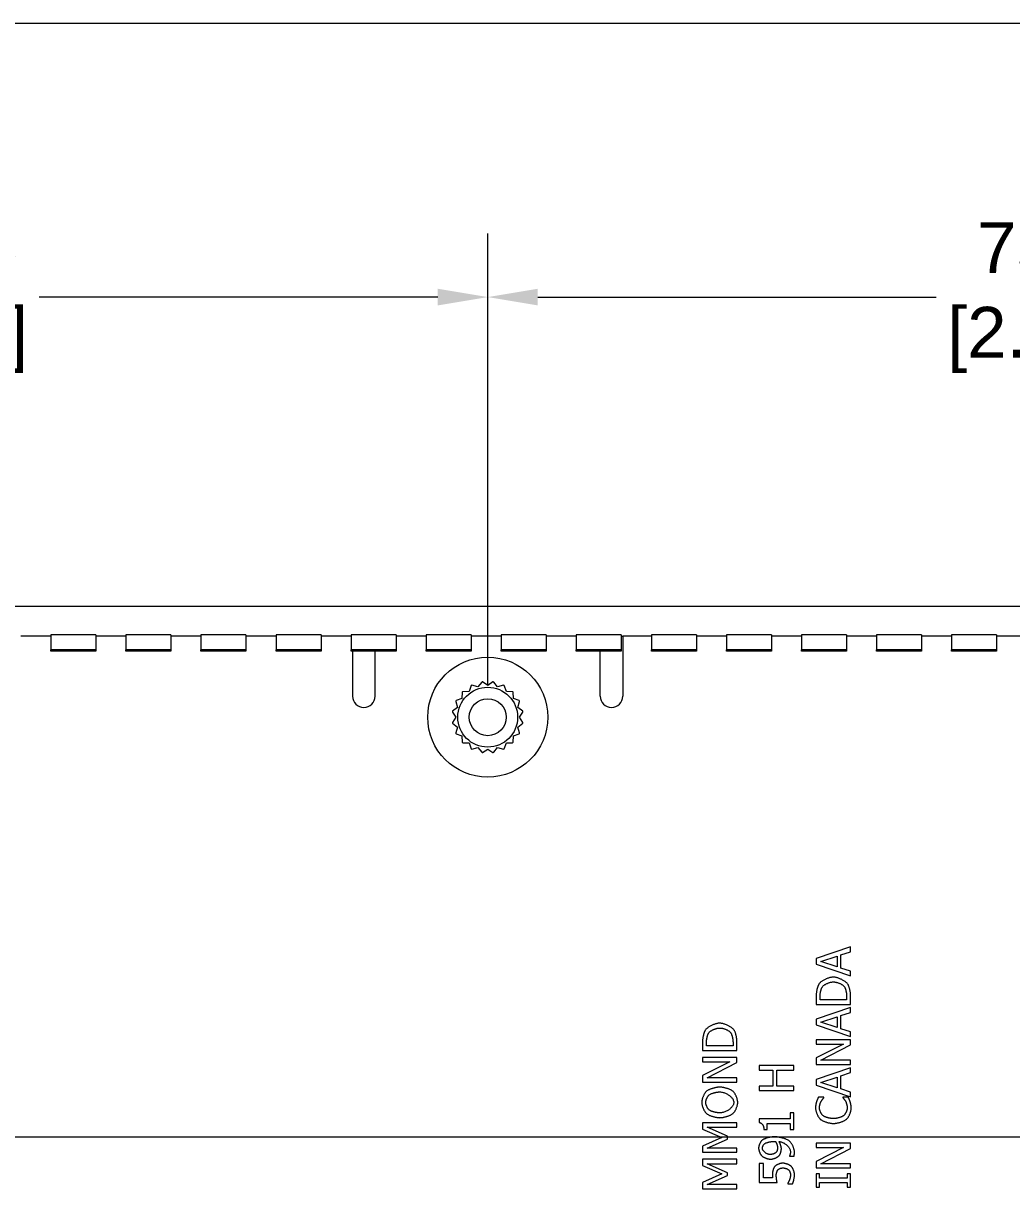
# Model space of a CAD drawing. Header units: millimetres. Extents: x 17 to 728, y 8 to 567.
# Drawn here: x 205 to 270.9, y 481.1 to 558.8 of the extents above; entities that cross this region are included whole.
import ezdxf

# ---------------------------------------------------------------- set-up
doc = ezdxf.new("R2010")
doc.units = ezdxf.units.MM
doc.header["$LTSCALE"] = 1.333333
for name, color, linetype, lineweight in [('Dimension (ANSI)', 7, 'Continuous', 9), ('Section Line (ANSI)', 7, 'Continuous', 9), ('Sketch Geometry (ANSI)', 7, 'Continuous', 9), ('Visible (ANSI)', 7, 'Continuous', 18)]:
    doc.layers.add(name, color=color, linetype=linetype, lineweight=lineweight)
doc.styles.add('Note Text (ANSI)', font='ARIAL.TTF')
doc.dimstyles.new('Default - mm (ANSI)', dxfattribs={"dimscale": 1.333333, "dimtxt": 2.54, "dimasz": 2.5, "dimexe": 3.175, "dimexo": 1.6002, "dimgap": 0.8, "dimtad": 0, "dimtih": 1, "dimtoh": 1, "dimrnd": 1e-08, "dimzin": 4, "dimdsep": 46, "dimtxsty": 'Note Text (ANSI)', "dimcen": 0.09, "dimdle": 10, "dimclrd": 256, "dimclre": 256, "dimclrt": 256, "dimadec": 1, "dimazin": 0, "dimtfac": 1.2, "dimtofl": 0, "dimtmove": 0, "dimatfit": 3, "dimfxl": 0, "dimtolj": 1, "dimtzin": 0, "dimlwd": -1, "dimlwe": -1, "dimarcsym": 0})

# ---------------------------------------------------------------- blocks, each defined once
blk = doc.blocks.new('*D5')
at = {"layer": 'Defpoints', "color": 0}
for p in [(235.98, 540.555), (235.98, 512.555), (311.73, 512.555)]:
    blk.add_point(p, dxfattribs=at)
at = {"layer": 'Dimension (ANSI)'}
for p, q in [((235.98, 514.688), (235.98, 544.788)), ((311.73, 514.688), (311.73, 544.788)), ((239.313, 540.555), (265.868, 540.555)), ((308.396, 540.555), (281.841, 540.555))]:
    blk.add_line(p, q, dxfattribs=at)
for points in [[(239.313, 541.11), (239.313, 539.999), (235.98, 540.555)], [(308.396, 541.11), (308.396, 539.999), (311.73, 540.555)]]:
    blk.add_solid(points, dxfattribs=at)
at = {"layer": 'Dimension (ANSI)', "insert": (273.855, 545.547), "char_height": 3.3867, "attachment_point": 2, "style": 'Note Text (ANSI)'}
blk.add_mtext('\\A1; 75.75\\P[2.982]', dxfattribs=at)
blk = doc.blocks.new('*D6')
at = {"layer": 'Defpoints', "color": 0}
for p in [(160.23, 540.555), (160.23, 512.555), (235.98, 512.555)]:
    blk.add_point(p, dxfattribs=at)
at = {"layer": 'Dimension (ANSI)'}
for p, q in [((160.23, 514.688), (160.23, 544.788)), ((235.98, 514.688), (235.98, 544.788)), ((163.563, 540.555), (190.118, 540.555)), ((232.646, 540.555), (206.091, 540.555))]:
    blk.add_line(p, q, dxfattribs=at)
for points in [[(163.563, 541.11), (163.563, 539.999), (160.23, 540.555)], [(232.646, 541.11), (232.646, 539.999), (235.98, 540.555)]]:
    blk.add_solid(points, dxfattribs=at)
at = {"layer": 'Dimension (ANSI)', "insert": (198.105, 545.547), "char_height": 3.3867, "attachment_point": 2, "style": 'Note Text (ANSI)'}
blk.add_mtext('\\A1; 75.75\\P[2.982]', dxfattribs=at)
blk = doc.blocks.new('2dTransSection1')
at = {"layer": 'Section Line (ANSI)'}
blk.add_line((242.872, 363.416), (111.097, 363.416), dxfattribs=at)
blk = doc.blocks.new('Borders Default Border')
at = {"layer": 'Sketch Geometry (ANSI)', "flags": 128}
blk.add_lwpolyline([(19.05, 12.7), (19.05, 419.1), (539.75, 419.1), (539.75, 12.7), (19.05, 12.7)], dxfattribs=at)

msp = doc.modelspace()

# ---------------------------------------------------------------- linework, layer by layer
at = {"layer": 'Visible (ANSI)'}
for p, q in [((157.63, 519.955), (314.33, 519.955)), ((206.859, 517.954), (204.855, 517.954)), ((206.859, 518.035), (206.859, 517.035)), ((209.859, 518.035), (209.859, 517.035)), ((211.863, 517.954), (209.859, 517.954)), ((211.863, 518.035), (211.863, 517.035)), ((214.863, 518.035), (214.863, 517.035)), ((216.867, 517.954), (214.863, 517.954)), ((216.867, 518.035), (216.867, 517.035)), ((219.867, 518.035), (219.867, 517.035)), ((221.87, 517.954), (219.867, 517.954)), ((221.87, 518.035), (221.87, 517.035)), ((224.87, 518.035), (224.87, 517.035)), ((226.874, 517.954), (224.87, 517.954)), ((226.874, 518.035), (226.874, 517.035)), ((229.874, 518.035), (229.874, 517.035)), ((231.878, 517.954), (229.874, 517.954)), ((231.878, 518.035), (231.878, 517.035)), ((234.878, 518.035), (234.878, 517.035)), ((236.881, 517.954), (234.878, 517.954)), ((236.881, 518.035), (236.881, 517.035)), ((239.881, 518.035), (239.881, 517.035)), ((241.885, 517.954), (239.881, 517.954)), ((241.885, 518.035), (241.885, 517.035)), ((244.885, 518.035), (244.885, 517.035)), ((244.885, 517.965), (244.985, 517.965)), ((244.985, 517.965), (244.985, 513.954)), ((246.889, 517.954), (244.985, 517.954)), ((246.889, 518.035), (246.889, 517.035)), ((249.889, 518.035), (249.889, 517.035)), ((251.893, 517.954), (249.889, 517.954)), ((251.893, 518.035), (251.893, 517.035)), ((254.893, 518.035), (254.893, 517.035)), ((256.896, 517.954), (254.893, 517.954)), ((256.896, 518.035), (256.896, 517.035)), ((259.896, 518.035), (259.896, 517.035)), ((261.9, 517.954), (259.896, 517.954)), ((261.9, 518.035), (261.9, 517.035)), ((264.9, 518.035), (264.9, 517.035)), ((266.904, 517.954), (264.9, 517.954)), ((266.904, 518.035), (266.904, 517.035)), ((269.904, 518.035), (269.904, 517.035)), ((271.907, 517.954), (269.904, 517.954)), ((206.859, 516.954), (206.859, 517.035)), ((209.859, 516.954), (206.859, 516.954)), ((209.859, 517.035), (209.859, 516.954)), ((211.863, 516.954), (211.863, 517.035)), ((214.863, 516.954), (211.863, 516.954)), ((214.863, 517.035), (214.863, 516.954)), ((216.867, 516.954), (216.867, 517.035)), ((219.867, 516.954), (216.867, 516.954)), ((219.867, 517.035), (219.867, 516.954)), ((221.87, 516.954), (221.87, 517.035)), ((224.87, 516.954), (221.87, 516.954)), ((224.87, 517.035), (224.87, 516.954)), ((226.874, 516.954), (226.874, 517.035)), ((226.974, 516.954), (226.874, 516.954)), ((228.474, 516.965), (226.974, 516.965)), ((226.974, 516.965), (226.974, 513.954)), ((228.474, 513.954), (228.474, 516.965)), ((229.874, 516.954), (228.474, 516.954)), ((229.874, 517.035), (229.874, 516.954)), ((231.878, 516.954), (231.878, 517.035)), ((234.878, 516.954), (231.878, 516.954)), ((234.878, 517.035), (234.878, 516.954)), ((236.881, 516.954), (236.881, 517.035)), ((239.881, 516.954), (236.881, 516.954)), ((239.881, 517.035), (239.881, 516.954)), ((241.885, 516.954), (241.885, 517.035)), ((243.485, 516.954), (241.885, 516.954)), ((244.885, 516.965), (243.485, 516.965)), ((243.485, 513.954), (243.485, 516.965)), ((244.885, 517.035), (244.885, 516.965)), ((246.889, 516.954), (246.889, 517.035)), ((249.889, 516.954), (246.889, 516.954)), ((249.889, 517.035), (249.889, 516.954)), ((251.893, 516.954), (251.893, 517.035)), ((254.893, 516.954), (251.893, 516.954)), ((254.893, 517.035), (254.893, 516.954)), ((256.896, 516.954), (256.896, 517.035)), ((259.896, 516.954), (256.896, 516.954)), ((259.896, 517.035), (259.896, 516.954)), ((261.9, 516.954), (261.9, 517.035)), ((264.9, 516.954), (261.9, 516.954)), ((264.9, 517.035), (264.9, 516.954)), ((266.904, 516.954), (266.904, 517.035)), ((269.904, 516.954), (266.904, 516.954)), ((269.904, 517.035), (269.904, 516.954)), ((234.876, 514.658), (234.733, 514.271)), ((235.324, 514.572), (234.927, 514.684)), ((235.58, 514.896), (235.324, 514.572)), ((235.98, 514.676), (235.636, 514.905)), ((236.323, 514.905), (235.98, 514.676)), ((236.635, 514.572), (236.379, 514.896)), ((237.032, 514.684), (236.635, 514.572)), ((237.226, 514.271), (237.083, 514.658)), ((234.28, 514.214), (234.264, 513.801)), ((234.733, 514.271), (234.32, 514.254)), ((237.639, 514.254), (237.226, 514.271)), ((237.695, 513.801), (237.679, 514.214)), ((233.962, 513.21), (233.638, 512.954)), ((233.851, 513.608), (233.962, 513.21)), ((234.264, 513.801), (233.877, 513.658)), ((238.083, 513.658), (237.695, 513.801)), ((237.997, 513.21), (238.108, 513.608)), ((238.321, 512.954), (237.997, 513.21)), ((233.63, 512.898), (233.859, 512.555)), ((233.859, 512.555), (233.63, 512.211)), ((238.1, 512.555), (238.329, 512.898)), ((238.329, 512.211), (238.1, 512.555)), ((233.638, 512.155), (233.962, 511.899)), ((233.962, 511.899), (233.851, 511.502)), ((237.997, 511.899), (238.321, 512.155)), ((238.108, 511.502), (237.997, 511.899)), ((233.877, 511.452), (234.264, 511.308)), ((234.264, 511.308), (234.28, 510.896)), ((234.32, 510.856), (234.733, 510.839)), ((234.733, 510.839), (234.876, 510.452)), ((237.083, 510.452), (237.226, 510.839)), ((237.226, 510.839), (237.639, 510.856)), ((237.679, 510.896), (237.695, 511.308)), ((237.695, 511.308), (238.083, 511.452)), ((234.927, 510.426), (235.324, 510.538)), ((235.324, 510.538), (235.58, 510.214)), ((235.636, 510.205), (235.98, 510.434)), ((235.98, 510.434), (236.323, 510.205)), ((236.379, 510.214), (236.635, 510.538)), ((236.635, 510.538), (237.032, 510.426)), ((260.17, 497.24), (257.87, 496.465)), ((259.527, 496.709), (260.17, 496.918)), ((260.17, 496.918), (260.17, 497.24)), ((257.87, 496.465), (257.87, 496.088)), ((257.87, 496.088), (260.17, 495.313)), ((258.183, 496.269), (259.266, 496.625)), ((259.266, 495.915), (258.183, 496.269)), ((259.266, 496.625), (259.266, 495.915)), ((259.527, 495.831), (259.527, 496.709)), ((260.17, 495.622), (259.527, 495.831)), ((260.17, 495.313), (260.17, 495.622)), ((257.87, 493.939), (257.87, 493.416)), ((258.135, 493.721), (258.135, 493.954)), ((259.906, 493.721), (258.135, 493.721)), ((259.906, 493.954), (259.906, 493.721)), ((260.17, 493.416), (260.17, 493.945)), ((257.87, 493.416), (260.17, 493.416)), ((260.17, 493.198), (257.87, 492.422)), ((259.527, 492.666), (260.17, 492.875)), ((260.17, 492.875), (260.17, 493.198)), ((257.87, 492.422), (257.87, 492.046)), ((258.183, 492.226), (259.266, 492.582)), ((259.266, 491.872), (258.183, 492.226)), ((259.266, 492.582), (259.266, 491.872)), ((259.527, 491.788), (259.527, 492.666)), ((257.87, 492.046), (260.17, 491.27)), ((260.17, 491.58), (259.527, 491.788)), ((260.17, 491.27), (260.17, 491.58)), ((250.296, 490.869), (250.296, 490.345)), ((250.561, 490.651), (250.561, 490.884)), ((252.332, 490.651), (250.561, 490.651)), ((252.332, 490.884), (252.332, 490.651)), ((252.596, 490.345), (252.596, 490.874)), ((260.17, 491.052), (257.87, 491.052)), ((257.87, 491.052), (257.87, 490.767)), ((257.87, 490.767), (259.691, 490.767)), ((259.691, 490.767), (257.87, 489.841)), ((258.187, 489.692), (260.17, 490.709)), ((260.17, 490.709), (260.17, 491.052)), ((250.296, 490.345), (252.596, 490.345)), ((252.596, 489.879), (250.296, 489.879)), ((250.296, 489.879), (250.296, 489.594)), ((252.596, 489.536), (252.596, 489.879)), ((257.87, 489.841), (257.87, 489.406)), ((250.296, 489.594), (252.117, 489.594)), ((252.117, 489.594), (250.296, 488.667)), ((250.613, 488.518), (252.596, 489.536)), ((256.383, 489.336), (254.083, 489.336)), ((254.083, 489.336), (254.083, 489.03)), ((254.083, 489.03), (254.985, 489.03)), ((254.985, 489.03), (254.985, 487.971)), ((255.258, 489.03), (256.383, 489.03)), ((255.258, 487.971), (255.258, 489.03)), ((256.383, 489.03), (256.383, 489.336)), ((257.87, 489.406), (260.17, 489.406)), ((260.17, 489.188), (257.87, 488.413)), ((260.17, 489.692), (258.187, 489.692)), ((260.17, 489.406), (260.17, 489.692)), ((260.17, 488.866), (260.17, 489.188)), ((250.296, 488.667), (250.296, 488.233)), ((250.296, 488.233), (252.596, 488.233)), ((252.596, 488.518), (250.613, 488.518)), ((252.596, 488.233), (252.596, 488.518)), ((257.87, 488.413), (257.87, 488.037)), ((258.183, 488.217), (259.266, 488.573)), ((259.266, 487.863), (258.183, 488.217)), ((259.266, 488.573), (259.266, 487.863)), ((259.527, 488.657), (260.17, 488.866)), ((259.527, 487.779), (259.527, 488.657)), ((254.985, 487.971), (254.083, 487.971)), ((254.083, 487.971), (254.083, 487.666)), ((254.083, 487.666), (256.383, 487.666)), ((256.383, 487.971), (255.258, 487.971)), ((256.383, 487.666), (256.383, 487.971)), ((257.87, 488.037), (260.17, 487.261)), ((260.17, 487.571), (259.527, 487.779)), ((260.17, 487.261), (260.17, 487.571)), ((258.392, 487.224), (258.023, 487.224)), ((258.392, 487.2), (258.392, 487.224)), ((260.014, 487.224), (259.648, 487.224)), ((259.648, 487.224), (259.648, 487.202)), ((256.383, 486.189), (256.148, 486.189)), ((256.148, 486.189), (256.148, 485.781)), ((256.383, 485.067), (256.383, 486.189)), ((252.596, 485.529), (250.296, 485.529)), ((250.296, 485.529), (250.296, 485.104)), ((250.296, 485.104), (251.577, 484.548)), ((250.615, 485.223), (252.596, 485.223)), ((251.963, 484.623), (250.615, 485.223)), ((252.596, 485.223), (252.596, 485.529)), ((256.148, 485.781), (254.076, 485.781)), ((254.076, 485.781), (254.076, 485.543)), ((254.396, 485.067), (254.607, 485.067)), ((254.607, 485.067), (254.607, 485.485)), ((254.607, 485.485), (256.148, 485.485)), ((256.148, 485.485), (256.148, 485.067)), ((256.148, 485.067), (256.383, 485.067)), ((251.577, 484.548), (250.296, 483.974)), ((250.615, 483.842), (251.963, 484.436)), ((251.963, 484.436), (251.963, 484.623)), ((250.296, 483.974), (250.296, 483.557)), ((250.296, 483.557), (252.596, 483.557)), ((252.596, 483.842), (250.615, 483.842)), ((252.596, 483.557), (252.596, 483.842)), ((260.17, 484.156), (257.87, 484.156)), ((257.87, 484.156), (257.87, 483.871)), ((257.87, 483.871), (259.691, 483.871)), ((259.691, 483.871), (257.87, 482.944)), ((258.187, 482.795), (260.17, 483.813)), ((260.17, 483.813), (260.17, 484.156)), ((252.596, 483.091), (250.296, 483.091)), ((250.296, 483.091), (250.296, 482.666)), ((250.615, 482.785), (252.596, 482.785)), ((251.963, 482.185), (250.615, 482.785)), ((252.596, 482.785), (252.596, 483.091)), ((254.354, 482.816), (254.083, 482.816)), ((254.083, 482.816), (254.083, 481.554)), ((254.354, 481.85), (254.354, 482.816)), ((256.1, 483.312), (256.1, 483.297)), ((256.1, 483.297), (256.396, 483.297)), ((257.87, 482.944), (257.87, 482.51)), ((260.17, 482.795), (258.187, 482.795)), ((260.17, 482.51), (260.17, 482.795)), ((250.296, 482.666), (251.577, 482.11)), ((251.577, 482.11), (250.296, 481.536)), ((250.615, 481.404), (251.963, 481.999)), ((251.963, 481.999), (251.963, 482.185)), ((257.87, 482.51), (260.17, 482.51)), ((258.105, 482.132), (257.87, 482.132)), ((257.87, 482.132), (257.87, 481.241)), ((258.105, 481.839), (258.105, 482.132)), ((260.17, 482.132), (259.935, 482.132)), ((259.935, 482.132), (259.935, 481.839)), ((260.17, 481.241), (260.17, 482.132)), ((250.296, 481.536), (250.296, 481.119)), ((252.596, 481.404), (250.615, 481.404)), ((252.596, 481.119), (252.596, 481.404)), ((254.083, 481.554), (255.269, 481.554)), ((254.967, 481.85), (254.354, 481.85)), ((255.975, 481.481), (255.975, 481.459)), ((255.975, 481.459), (256.301, 481.459)), ((257.87, 481.241), (258.105, 481.241)), ((259.935, 481.839), (258.105, 481.839)), ((258.105, 481.241), (258.105, 481.534)), ((258.105, 481.534), (259.935, 481.534)), ((259.935, 481.534), (259.935, 481.241)), ((259.935, 481.241), (260.17, 481.241)), ((250.296, 481.119), (252.596, 481.119))]:
    msp.add_line(p, q, dxfattribs=at)
at = {"layer": 'Visible (ANSI)', "flags": 128}
for points in [[(259.022, 495.229), (258.974, 495.228), (258.925, 495.223), (258.876, 495.216), (258.828, 495.207), (258.781, 495.196), (258.734, 495.183), (258.688, 495.169), (258.642, 495.153), (258.596, 495.136), (258.551, 495.118), (258.507, 495.098), (258.464, 495.078), (258.421, 495.056), (258.38, 495.034), (258.34, 495.01), (258.301, 494.986), (258.264, 494.962), (258.228, 494.936), (258.195, 494.911), (258.164, 494.885), (258.133, 494.857), (258.104, 494.827), (258.077, 494.796), (258.053, 494.763)], [(259.986, 494.759), (259.964, 494.789), (259.938, 494.819), (259.909, 494.849), (259.875, 494.879), (259.838, 494.909), (259.8, 494.938), (259.76, 494.965), (259.72, 494.991), (259.679, 495.016), (259.637, 495.039), (259.594, 495.062), (259.55, 495.084), (259.505, 495.105), (259.46, 495.124), (259.414, 495.143), (259.368, 495.159), (259.322, 495.175), (259.276, 495.189), (259.231, 495.2), (259.187, 495.21), (259.144, 495.218), (259.102, 495.224), (259.061, 495.228), (259.022, 495.229)], [(258.053, 494.763), (258.042, 494.745), (258.031, 494.725), (258.02, 494.703), (258.009, 494.678), (257.998, 494.651), (257.987, 494.623), (257.977, 494.592), (257.966, 494.56), (257.956, 494.527), (257.946, 494.492), (257.937, 494.455), (257.928, 494.418), (257.919, 494.38), (257.911, 494.341), (257.904, 494.301), (257.897, 494.261), (257.891, 494.221), (257.886, 494.18), (257.881, 494.14), (257.877, 494.099), (257.874, 494.059), (257.872, 494.019), (257.871, 493.979), (257.87, 493.939)], [(258.135, 493.954), (258.135, 493.981), (258.136, 494.008), (258.138, 494.035), (258.14, 494.063), (258.143, 494.091), (258.146, 494.12), (258.15, 494.149), (258.155, 494.177), (258.159, 494.206), (258.165, 494.234), (258.171, 494.263), (258.177, 494.291), (258.183, 494.318), (258.19, 494.345), (258.197, 494.371), (258.205, 494.396), (258.213, 494.421), (258.221, 494.445), (258.229, 494.467), (258.237, 494.489), (258.246, 494.509), (258.255, 494.528), (258.264, 494.546), (258.273, 494.562)], [(258.273, 494.562), (258.293, 494.591), (258.317, 494.619), (258.343, 494.644), (258.37, 494.668), (258.398, 494.69), (258.427, 494.711), (258.457, 494.731), (258.488, 494.75), (258.519, 494.767), (258.551, 494.784), (258.585, 494.8), (258.618, 494.816), (258.652, 494.83), (258.686, 494.843), (258.721, 494.855), (258.755, 494.866), (258.79, 494.876), (258.824, 494.885), (258.858, 494.893), (258.891, 494.899), (258.924, 494.904), (258.956, 494.907), (258.988, 494.91), (259.018, 494.91)], [(259.018, 494.91), (259.055, 494.91), (259.091, 494.907), (259.128, 494.903), (259.164, 494.897), (259.2, 494.89), (259.235, 494.882), (259.27, 494.873), (259.305, 494.862), (259.34, 494.851), (259.375, 494.839), (259.409, 494.826), (259.442, 494.812), (259.475, 494.797), (259.507, 494.781), (259.537, 494.765), (259.567, 494.748), (259.595, 494.731), (259.622, 494.713), (259.647, 494.695), (259.671, 494.677), (259.693, 494.657), (259.715, 494.636), (259.735, 494.614), (259.753, 494.59)], [(259.753, 494.59), (259.763, 494.573), (259.774, 494.555), (259.784, 494.535), (259.794, 494.514), (259.804, 494.491), (259.814, 494.466), (259.823, 494.441), (259.831, 494.415), (259.84, 494.387), (259.847, 494.359), (259.855, 494.331), (259.862, 494.301), (259.869, 494.272), (259.875, 494.242), (259.88, 494.212), (259.885, 494.182), (259.89, 494.152), (259.894, 494.122), (259.897, 494.092), (259.9, 494.063), (259.903, 494.035), (259.904, 494.007), (259.905, 493.98), (259.906, 493.954)], [(260.17, 493.945), (260.17, 493.98), (260.169, 494.016), (260.167, 494.053), (260.164, 494.09), (260.161, 494.127), (260.157, 494.165), (260.152, 494.203), (260.147, 494.241), (260.141, 494.279), (260.134, 494.317), (260.127, 494.354), (260.119, 494.391), (260.111, 494.427), (260.102, 494.463), (260.092, 494.498), (260.082, 494.532), (260.072, 494.565), (260.061, 494.598), (260.049, 494.628), (260.038, 494.658), (260.025, 494.686), (260.012, 494.712), (259.999, 494.737), (259.986, 494.759)], [(251.448, 492.158), (251.4, 492.157), (251.351, 492.152), (251.303, 492.145), (251.254, 492.136), (251.207, 492.125), (251.161, 492.112), (251.114, 492.098), (251.068, 492.082), (251.022, 492.065), (250.977, 492.047), (250.933, 492.028), (250.89, 492.007), (250.847, 491.985), (250.806, 491.963), (250.766, 491.94), (250.727, 491.916), (250.69, 491.891), (250.655, 491.866), (250.621, 491.84), (250.59, 491.814), (250.56, 491.786), (250.53, 491.757), (250.503, 491.725), (250.479, 491.692)], [(252.412, 491.689), (252.39, 491.718), (252.365, 491.748), (252.335, 491.778), (252.301, 491.808), (252.265, 491.838), (252.226, 491.867), (252.186, 491.894), (252.146, 491.92), (252.105, 491.945), (252.064, 491.968), (252.02, 491.991), (251.976, 492.013), (251.931, 492.034), (251.886, 492.054), (251.84, 492.072), (251.794, 492.089), (251.748, 492.104), (251.703, 492.118), (251.658, 492.13), (251.613, 492.14), (251.57, 492.148), (251.528, 492.154), (251.487, 492.157), (251.448, 492.158)], [(250.479, 491.692), (250.468, 491.675), (250.457, 491.654), (250.446, 491.632), (250.435, 491.607), (250.424, 491.581), (250.413, 491.552), (250.403, 491.522), (250.392, 491.489), (250.382, 491.456), (250.373, 491.421), (250.363, 491.385), (250.354, 491.347), (250.346, 491.309), (250.338, 491.27), (250.33, 491.23), (250.324, 491.19), (250.318, 491.15), (250.312, 491.11), (250.307, 491.069), (250.304, 491.028), (250.3, 490.988), (250.298, 490.948), (250.297, 490.908), (250.296, 490.869)], [(250.561, 490.884), (250.561, 490.91), (250.562, 490.937), (250.564, 490.964), (250.566, 490.992), (250.569, 491.021), (250.572, 491.049), (250.576, 491.078), (250.581, 491.107), (250.586, 491.135), (250.591, 491.164), (250.597, 491.192), (250.603, 491.22), (250.61, 491.247), (250.616, 491.274), (250.624, 491.3), (250.631, 491.326), (250.639, 491.35), (250.647, 491.374), (250.655, 491.397), (250.664, 491.418), (250.672, 491.439), (250.681, 491.458), (250.69, 491.475), (250.699, 491.491)], [(250.699, 491.491), (250.719, 491.521), (250.743, 491.548), (250.769, 491.574), (250.796, 491.597), (250.824, 491.619), (250.853, 491.641), (250.883, 491.66), (250.914, 491.679), (250.945, 491.697), (250.978, 491.714), (251.011, 491.73), (251.044, 491.745), (251.078, 491.759), (251.113, 491.772), (251.147, 491.785), (251.182, 491.796), (251.216, 491.806), (251.25, 491.814), (251.284, 491.822), (251.317, 491.828), (251.35, 491.833), (251.382, 491.837), (251.414, 491.839), (251.445, 491.84)], [(251.445, 491.84), (251.481, 491.839), (251.517, 491.836), (251.554, 491.832), (251.59, 491.826), (251.626, 491.819), (251.661, 491.811), (251.697, 491.802), (251.732, 491.792), (251.767, 491.78), (251.801, 491.768), (251.835, 491.755), (251.868, 491.741), (251.901, 491.726), (251.933, 491.711), (251.963, 491.695), (251.993, 491.678), (252.021, 491.66), (252.048, 491.643), (252.073, 491.624), (252.097, 491.606), (252.119, 491.586), (252.141, 491.565), (252.161, 491.543), (252.179, 491.519)], [(252.179, 491.519), (252.19, 491.503), (252.2, 491.484), (252.211, 491.464), (252.221, 491.443), (252.23, 491.42), (252.24, 491.396), (252.249, 491.37), (252.257, 491.344), (252.266, 491.317), (252.274, 491.289), (252.281, 491.26), (252.288, 491.231), (252.295, 491.201), (252.301, 491.171), (252.306, 491.141), (252.312, 491.111), (252.316, 491.081), (252.32, 491.051), (252.324, 491.022), (252.326, 490.993), (252.329, 490.964), (252.33, 490.936), (252.331, 490.91), (252.332, 490.884)], [(252.596, 490.874), (252.596, 490.91), (252.595, 490.946), (252.593, 490.982), (252.59, 491.019), (252.587, 491.057), (252.583, 491.094), (252.578, 491.132), (252.573, 491.17), (252.567, 491.208), (252.56, 491.246), (252.553, 491.283), (252.545, 491.32), (252.537, 491.357), (252.528, 491.392), (252.519, 491.427), (252.509, 491.462), (252.498, 491.495), (252.487, 491.527), (252.476, 491.558), (252.464, 491.587), (252.451, 491.615), (252.439, 491.641), (252.425, 491.666), (252.412, 491.689)], [(250.559, 487.622), (250.541, 487.604), (250.522, 487.584), (250.503, 487.561), (250.484, 487.537), (250.466, 487.511), (250.448, 487.483), (250.43, 487.453), (250.412, 487.422), (250.395, 487.39), (250.378, 487.356), (250.362, 487.322), (250.347, 487.287), (250.333, 487.252), (250.319, 487.217), (250.307, 487.181), (250.295, 487.145), (250.285, 487.11), (250.275, 487.074), (250.267, 487.04), (250.26, 487.006), (250.255, 486.973), (250.251, 486.941), (250.249, 486.91), (250.248, 486.88)], [(251.446, 487.898), (251.412, 487.897), (251.377, 487.895), (251.34, 487.892), (251.303, 487.888), (251.264, 487.882), (251.225, 487.876), (251.186, 487.869), (251.146, 487.86), (251.106, 487.851), (251.066, 487.841), (251.026, 487.831), (250.987, 487.819), (250.948, 487.807), (250.909, 487.795), (250.872, 487.781), (250.835, 487.768), (250.799, 487.754), (250.765, 487.739), (250.732, 487.725), (250.701, 487.71), (250.668, 487.693), (250.632, 487.672), (250.594, 487.648), (250.559, 487.622)], [(250.751, 487.391), (250.786, 487.414), (250.824, 487.434), (250.861, 487.451), (250.893, 487.464), (250.92, 487.475), (250.948, 487.485), (250.976, 487.494), (251.005, 487.503), (251.033, 487.512), (251.062, 487.52), (251.091, 487.527), (251.119, 487.534), (251.147, 487.541), (251.176, 487.547), (251.205, 487.553), (251.233, 487.558), (251.261, 487.563), (251.289, 487.567), (251.317, 487.57), (251.344, 487.573), (251.371, 487.576), (251.397, 487.578), (251.422, 487.579), (251.446, 487.579)], [(252.332, 487.622), (252.31, 487.64), (252.285, 487.657), (252.257, 487.675), (252.226, 487.692), (252.193, 487.71), (252.157, 487.727), (252.12, 487.743), (252.08, 487.759), (252.04, 487.775), (252, 487.789), (251.958, 487.803), (251.917, 487.816), (251.875, 487.828), (251.834, 487.84), (251.793, 487.85), (251.752, 487.859), (251.711, 487.868), (251.67, 487.875), (251.631, 487.882), (251.591, 487.887), (251.553, 487.892), (251.516, 487.895), (251.481, 487.897), (251.446, 487.898)], [(251.446, 487.579), (251.501, 487.577), (251.556, 487.572), (251.611, 487.563), (251.665, 487.551), (251.718, 487.537), (251.771, 487.52), (251.822, 487.5), (251.873, 487.477), (251.923, 487.452), (251.971, 487.425), (252.018, 487.396), (252.063, 487.365), (252.106, 487.332), (252.146, 487.298), (252.184, 487.263), (252.219, 487.226), (252.252, 487.189), (252.281, 487.15), (252.308, 487.109), (252.332, 487.067), (252.352, 487.022), (252.367, 486.977), (252.377, 486.93), (252.38, 486.882)], [(252.645, 486.88), (252.644, 486.909), (252.642, 486.939), (252.638, 486.971), (252.633, 487.004), (252.626, 487.037), (252.618, 487.071), (252.609, 487.106), (252.599, 487.141), (252.588, 487.177), (252.576, 487.212), (252.562, 487.248), (252.548, 487.283), (252.533, 487.318), (252.517, 487.352), (252.501, 487.385), (252.484, 487.417), (252.466, 487.449), (252.448, 487.479), (252.429, 487.507), (252.41, 487.534), (252.391, 487.559), (252.371, 487.582), (252.352, 487.603), (252.332, 487.622)], [(250.248, 486.88), (250.249, 486.85), (250.251, 486.819), (250.255, 486.787), (250.26, 486.754), (250.267, 486.72), (250.275, 486.686), (250.284, 486.651), (250.295, 486.615), (250.306, 486.58), (250.319, 486.544), (250.332, 486.509), (250.346, 486.474), (250.361, 486.439), (250.377, 486.405), (250.394, 486.372), (250.411, 486.34), (250.428, 486.309), (250.446, 486.28), (250.465, 486.252), (250.483, 486.225), (250.502, 486.201), (250.521, 486.178), (250.54, 486.158), (250.559, 486.14)], [(250.513, 486.882), (250.513, 486.902), (250.515, 486.924), (250.518, 486.946), (250.522, 486.969), (250.527, 486.992), (250.533, 487.016), (250.54, 487.04), (250.548, 487.065), (250.557, 487.089), (250.566, 487.114), (250.576, 487.138), (250.587, 487.162), (250.599, 487.186), (250.611, 487.209), (250.623, 487.232), (250.636, 487.254), (250.65, 487.275), (250.664, 487.295), (250.678, 487.314), (250.692, 487.333), (250.707, 487.349), (250.721, 487.365), (250.736, 487.378), (250.751, 487.391)], [(250.751, 486.371), (250.736, 486.384), (250.721, 486.398), (250.706, 486.413), (250.691, 486.43), (250.677, 486.448), (250.662, 486.467), (250.649, 486.487), (250.635, 486.508), (250.622, 486.53), (250.61, 486.552), (250.598, 486.575), (250.586, 486.599), (250.575, 486.623), (250.565, 486.647), (250.556, 486.672), (250.547, 486.696), (250.54, 486.721), (250.533, 486.745), (250.527, 486.769), (250.522, 486.793), (250.518, 486.816), (250.515, 486.839), (250.513, 486.861), (250.513, 486.882)], [(252.38, 486.882), (252.377, 486.836), (252.368, 486.791), (252.354, 486.748), (252.336, 486.705), (252.314, 486.665), (252.29, 486.626), (252.261, 486.587), (252.23, 486.549), (252.195, 486.512), (252.158, 486.476), (252.118, 486.441), (252.075, 486.407), (252.031, 486.375), (251.984, 486.345), (251.935, 486.317), (251.885, 486.291), (251.833, 486.267), (251.78, 486.246), (251.727, 486.228), (251.672, 486.212), (251.616, 486.2), (251.56, 486.191), (251.503, 486.185), (251.446, 486.183)], [(252.332, 486.138), (252.351, 486.156), (252.371, 486.177), (252.39, 486.2), (252.409, 486.225), (252.428, 486.251), (252.446, 486.279), (252.464, 486.309), (252.482, 486.34), (252.499, 486.372), (252.516, 486.405), (252.532, 486.439), (252.547, 486.474), (252.561, 486.509), (252.574, 486.544), (252.587, 486.58), (252.598, 486.615), (252.609, 486.651), (252.618, 486.686), (252.626, 486.72), (252.633, 486.754), (252.638, 486.787), (252.642, 486.819), (252.644, 486.85), (252.645, 486.88)], [(257.889, 486.918), (257.885, 486.907), (257.882, 486.894), (257.879, 486.881), (257.875, 486.866), (257.872, 486.851), (257.868, 486.835), (257.865, 486.818), (257.862, 486.801), (257.858, 486.783), (257.855, 486.764), (257.852, 486.746), (257.849, 486.727), (257.846, 486.708), (257.844, 486.689), (257.841, 486.67), (257.839, 486.651), (257.837, 486.632), (257.835, 486.613), (257.833, 486.595), (257.832, 486.578), (257.831, 486.561), (257.83, 486.544), (257.829, 486.529), (257.829, 486.514)], [(258.023, 487.224), (258.018, 487.214), (258.012, 487.203), (258.007, 487.192), (258.001, 487.18), (257.995, 487.168), (257.988, 487.155), (257.982, 487.142), (257.976, 487.128), (257.969, 487.114), (257.963, 487.1), (257.956, 487.086), (257.95, 487.071), (257.944, 487.057), (257.937, 487.042), (257.931, 487.028), (257.926, 487.014), (257.92, 487.001), (257.914, 486.987), (257.909, 486.974), (257.904, 486.962), (257.9, 486.95), (257.896, 486.939), (257.892, 486.928), (257.889, 486.918)], [(258.09, 486.512), (258.09, 486.529), (258.091, 486.547), (258.093, 486.565), (258.095, 486.584), (258.097, 486.603), (258.1, 486.623), (258.104, 486.643), (258.108, 486.663), (258.112, 486.683), (258.117, 486.703), (258.122, 486.723), (258.127, 486.743), (258.132, 486.763), (258.138, 486.783), (258.144, 486.802), (258.15, 486.82), (258.156, 486.838), (258.162, 486.855), (258.169, 486.872), (258.175, 486.888), (258.181, 486.902), (258.188, 486.916), (258.194, 486.929), (258.2, 486.941)], [(258.2, 486.941), (258.207, 486.953), (258.215, 486.966), (258.223, 486.98), (258.232, 486.993), (258.241, 487.007), (258.25, 487.02), (258.26, 487.033), (258.269, 487.046), (258.278, 487.059), (258.288, 487.072), (258.297, 487.084), (258.306, 487.095), (258.314, 487.106), (258.323, 487.117), (258.331, 487.128), (258.34, 487.138), (258.348, 487.148), (258.355, 487.157), (258.362, 487.166), (258.369, 487.174), (258.376, 487.181), (258.382, 487.188), (258.387, 487.194), (258.392, 487.2)], [(259.648, 487.202), (259.653, 487.197), (259.659, 487.191), (259.665, 487.184), (259.671, 487.177), (259.678, 487.169), (259.686, 487.16), (259.693, 487.15), (259.702, 487.141), (259.71, 487.13), (259.719, 487.119), (259.728, 487.108), (259.736, 487.097), (259.745, 487.085), (259.754, 487.073), (259.763, 487.061), (259.772, 487.049), (259.781, 487.037), (259.789, 487.025), (259.797, 487.013), (259.805, 487.001), (259.813, 486.99), (259.82, 486.979), (259.827, 486.968), (259.833, 486.957)], [(259.833, 486.957), (259.839, 486.946), (259.845, 486.933), (259.852, 486.918), (259.858, 486.903), (259.865, 486.887), (259.871, 486.869), (259.877, 486.851), (259.884, 486.832), (259.89, 486.813), (259.896, 486.793), (259.902, 486.772), (259.908, 486.751), (259.913, 486.73), (259.919, 486.709), (259.923, 486.688), (259.928, 486.667), (259.932, 486.646), (259.936, 486.625), (259.939, 486.605), (259.941, 486.585), (259.944, 486.565), (259.945, 486.547), (259.946, 486.529), (259.947, 486.512)], [(260.144, 486.918), (260.14, 486.93), (260.136, 486.943), (260.131, 486.956), (260.126, 486.969), (260.121, 486.982), (260.116, 486.996), (260.11, 487.009), (260.105, 487.023), (260.099, 487.037), (260.093, 487.05), (260.087, 487.064), (260.081, 487.077), (260.075, 487.091), (260.069, 487.104), (260.063, 487.117), (260.057, 487.131), (260.051, 487.144), (260.045, 487.156), (260.039, 487.169), (260.034, 487.181), (260.028, 487.193), (260.023, 487.204), (260.018, 487.214), (260.014, 487.224)], [(260.211, 486.508), (260.211, 486.526), (260.21, 486.545), (260.21, 486.563), (260.208, 486.582), (260.207, 486.601), (260.205, 486.62), (260.203, 486.639), (260.201, 486.658), (260.198, 486.676), (260.195, 486.695), (260.193, 486.713), (260.19, 486.731), (260.186, 486.749), (260.183, 486.766), (260.179, 486.784), (260.176, 486.8), (260.172, 486.817), (260.168, 486.833), (260.164, 486.848), (260.16, 486.863), (260.156, 486.878), (260.152, 486.892), (260.148, 486.905), (260.144, 486.918)], [(250.559, 486.14), (250.582, 486.123), (250.607, 486.105), (250.636, 486.087), (250.667, 486.07), (250.7, 486.053), (250.736, 486.036), (250.773, 486.019), (250.812, 486.003), (250.852, 485.987), (250.893, 485.973), (250.934, 485.959), (250.975, 485.946), (251.016, 485.934), (251.057, 485.923), (251.098, 485.912), (251.138, 485.903), (251.179, 485.894), (251.219, 485.887), (251.259, 485.88), (251.299, 485.874), (251.337, 485.87), (251.375, 485.867), (251.411, 485.865), (251.446, 485.864)], [(251.446, 486.183), (251.419, 486.183), (251.39, 486.185), (251.361, 486.187), (251.33, 486.19), (251.299, 486.194), (251.268, 486.198), (251.236, 486.203), (251.204, 486.209), (251.171, 486.216), (251.139, 486.223), (251.107, 486.231), (251.075, 486.239), (251.043, 486.247), (251.012, 486.256), (250.982, 486.265), (250.953, 486.275), (250.925, 486.285), (250.898, 486.295), (250.872, 486.306), (250.848, 486.316), (250.823, 486.328), (250.798, 486.341), (250.773, 486.356), (250.751, 486.371)], [(251.446, 485.864), (251.48, 485.865), (251.516, 485.867), (251.552, 485.87), (251.59, 485.874), (251.629, 485.879), (251.668, 485.886), (251.707, 485.893), (251.747, 485.901), (251.788, 485.91), (251.828, 485.92), (251.868, 485.931), (251.908, 485.942), (251.947, 485.954), (251.986, 485.967), (252.024, 485.98), (252.061, 485.994), (252.096, 486.008), (252.131, 486.022), (252.164, 486.037), (252.195, 486.052), (252.227, 486.069), (252.263, 486.089), (252.298, 486.112), (252.332, 486.138)], [(257.829, 486.514), (257.83, 486.484), (257.832, 486.453), (257.836, 486.421), (257.842, 486.387), (257.849, 486.353), (257.857, 486.318), (257.866, 486.283), (257.877, 486.247), (257.889, 486.211), (257.901, 486.176), (257.915, 486.14), (257.93, 486.105), (257.945, 486.07), (257.961, 486.036), (257.978, 486.002), (257.995, 485.97), (258.013, 485.939), (258.031, 485.909), (258.05, 485.88), (258.069, 485.853), (258.088, 485.829), (258.107, 485.806), (258.127, 485.785), (258.146, 485.766)], [(258.327, 486.003), (258.312, 486.016), (258.298, 486.031), (258.283, 486.047), (258.269, 486.065), (258.255, 486.084), (258.241, 486.104), (258.227, 486.125), (258.214, 486.146), (258.201, 486.169), (258.188, 486.192), (258.176, 486.216), (258.165, 486.24), (258.154, 486.264), (258.144, 486.288), (258.134, 486.313), (258.126, 486.337), (258.118, 486.361), (258.111, 486.385), (258.105, 486.408), (258.099, 486.43), (258.095, 486.452), (258.093, 486.473), (258.091, 486.493), (258.09, 486.512)], [(259.022, 485.798), (258.995, 485.799), (258.968, 485.8), (258.939, 485.802), (258.91, 485.805), (258.88, 485.809), (258.849, 485.814), (258.818, 485.82), (258.787, 485.826), (258.755, 485.833), (258.723, 485.84), (258.692, 485.848), (258.661, 485.857), (258.63, 485.866), (258.6, 485.875), (258.57, 485.885), (258.541, 485.895), (258.513, 485.906), (258.486, 485.916), (258.46, 485.927), (258.435, 485.939), (258.411, 485.951), (258.383, 485.966), (258.354, 485.983), (258.327, 486.003)], [(259.717, 486.011), (259.7, 485.997), (259.68, 485.984), (259.658, 485.97), (259.634, 485.957), (259.608, 485.943), (259.58, 485.93), (259.551, 485.917), (259.52, 485.905), (259.489, 485.893), (259.457, 485.881), (259.425, 485.871), (259.393, 485.861), (259.361, 485.851), (259.33, 485.843), (259.298, 485.835), (259.266, 485.828), (259.234, 485.821), (259.202, 485.815), (259.171, 485.81), (259.14, 485.806), (259.109, 485.803), (259.08, 485.8), (259.05, 485.799), (259.022, 485.798)], [(259.947, 486.512), (259.946, 486.494), (259.944, 486.474), (259.942, 486.454), (259.938, 486.433), (259.933, 486.411), (259.927, 486.389), (259.921, 486.366), (259.914, 486.343), (259.906, 486.319), (259.897, 486.296), (259.887, 486.272), (259.877, 486.248), (259.866, 486.225), (259.855, 486.201), (259.842, 486.178), (259.83, 486.156), (259.817, 486.134), (259.803, 486.112), (259.789, 486.092), (259.775, 486.073), (259.761, 486.055), (259.746, 486.039), (259.732, 486.024), (259.717, 486.011)], [(259.909, 485.768), (259.928, 485.787), (259.947, 485.808), (259.966, 485.831), (259.984, 485.856), (260.002, 485.882), (260.02, 485.911), (260.038, 485.941), (260.055, 485.972), (260.071, 486.004), (260.087, 486.037), (260.102, 486.071), (260.117, 486.106), (260.131, 486.141), (260.143, 486.177), (260.155, 486.212), (260.166, 486.248), (260.176, 486.283), (260.185, 486.318), (260.193, 486.352), (260.199, 486.385), (260.204, 486.418), (260.208, 486.449), (260.21, 486.479), (260.211, 486.508)], [(254.076, 485.543), (254.1, 485.54), (254.123, 485.534), (254.146, 485.527), (254.168, 485.517), (254.189, 485.506), (254.209, 485.492), (254.228, 485.477), (254.246, 485.461), (254.263, 485.444), (254.279, 485.425), (254.294, 485.405), (254.309, 485.384), (254.322, 485.362), (254.334, 485.339), (254.346, 485.315), (254.356, 485.289), (254.365, 485.264), (254.373, 485.237), (254.38, 485.21), (254.386, 485.182), (254.39, 485.154), (254.394, 485.125), (254.396, 485.096), (254.396, 485.067)], [(258.146, 485.766), (258.168, 485.748), (258.193, 485.73), (258.221, 485.711), (258.252, 485.693), (258.284, 485.675), (258.319, 485.658), (258.356, 485.64), (258.394, 485.623), (258.433, 485.608), (258.473, 485.592), (258.513, 485.578), (258.554, 485.564), (258.594, 485.552), (258.635, 485.54), (258.675, 485.529), (258.715, 485.519), (258.756, 485.511), (258.796, 485.503), (258.835, 485.496), (258.874, 485.49), (258.913, 485.485), (258.95, 485.482), (258.987, 485.48), (259.022, 485.479)], [(259.022, 485.479), (259.057, 485.48), (259.093, 485.482), (259.13, 485.485), (259.168, 485.49), (259.207, 485.495), (259.247, 485.502), (259.287, 485.51), (259.327, 485.519), (259.367, 485.528), (259.408, 485.539), (259.448, 485.55), (259.488, 485.562), (259.527, 485.575), (259.566, 485.588), (259.603, 485.602), (259.64, 485.616), (259.675, 485.631), (259.71, 485.646), (259.742, 485.662), (259.773, 485.678), (259.804, 485.695), (259.839, 485.716), (259.876, 485.741), (259.909, 485.768)], [(254.244, 484.339), (254.231, 484.326), (254.218, 484.311), (254.206, 484.296), (254.193, 484.278), (254.181, 484.26), (254.168, 484.24), (254.156, 484.22), (254.145, 484.198), (254.133, 484.176), (254.122, 484.153), (254.112, 484.13), (254.102, 484.106), (254.092, 484.082), (254.083, 484.057), (254.075, 484.033), (254.068, 484.008), (254.061, 483.984), (254.055, 483.96), (254.049, 483.937), (254.045, 483.913), (254.041, 483.891), (254.039, 483.869), (254.037, 483.848), (254.037, 483.828)], [(255.095, 484.588), (255.055, 484.588), (255.014, 484.586), (254.972, 484.582), (254.93, 484.578), (254.888, 484.573), (254.847, 484.566), (254.805, 484.559), (254.764, 484.551), (254.724, 484.542), (254.685, 484.532), (254.646, 484.522), (254.608, 484.511), (254.57, 484.499), (254.534, 484.487), (254.499, 484.475), (254.465, 484.462), (254.433, 484.449), (254.402, 484.435), (254.372, 484.422), (254.345, 484.408), (254.319, 484.393), (254.292, 484.376), (254.267, 484.358), (254.244, 484.339)], [(256.061, 484.335), (256.013, 484.366), (255.959, 484.393), (255.905, 484.416), (255.858, 484.435), (255.819, 484.449), (255.78, 484.462), (255.74, 484.475), (255.7, 484.487), (255.659, 484.498), (255.619, 484.509), (255.578, 484.519), (255.538, 484.529), (255.498, 484.538), (255.459, 484.546), (255.419, 484.553), (255.38, 484.56), (255.341, 484.567), (255.303, 484.572), (255.265, 484.577), (255.229, 484.581), (255.193, 484.584), (255.159, 484.587), (255.127, 484.588), (255.095, 484.588)], [(256.428, 483.558), (256.427, 483.592), (256.424, 483.628), (256.42, 483.664), (256.413, 483.701), (256.405, 483.738), (256.396, 483.775), (256.385, 483.813), (256.373, 483.851), (256.359, 483.888), (256.344, 483.926), (256.328, 483.962), (256.312, 483.999), (256.294, 484.034), (256.275, 484.069), (256.256, 484.103), (256.236, 484.135), (256.215, 484.166), (256.194, 484.196), (256.172, 484.224), (256.15, 484.25), (256.128, 484.275), (256.106, 484.297), (256.083, 484.317), (256.061, 484.335)], [(254.037, 483.828), (254.037, 483.811), (254.039, 483.792), (254.041, 483.773), (254.045, 483.753), (254.049, 483.732), (254.054, 483.71), (254.06, 483.688), (254.066, 483.665), (254.073, 483.642), (254.081, 483.619), (254.09, 483.596), (254.099, 483.572), (254.108, 483.549), (254.118, 483.526), (254.128, 483.503), (254.139, 483.481), (254.15, 483.46), (254.162, 483.439), (254.173, 483.419), (254.185, 483.4), (254.198, 483.38), (254.214, 483.357), (254.233, 483.335), (254.253, 483.314)], [(254.288, 483.826), (254.289, 483.837), (254.289, 483.847), (254.291, 483.859), (254.293, 483.871), (254.295, 483.883), (254.298, 483.896), (254.301, 483.908), (254.305, 483.921), (254.31, 483.935), (254.314, 483.948), (254.319, 483.961), (254.325, 483.974), (254.331, 483.987), (254.337, 484), (254.343, 484.013), (254.35, 484.025), (254.357, 484.038), (254.365, 484.05), (254.373, 484.061), (254.381, 484.073), (254.39, 484.084), (254.399, 484.095), (254.409, 484.105), (254.419, 484.115)], [(254.818, 483.41), (254.786, 483.412), (254.754, 483.415), (254.723, 483.42), (254.692, 483.427), (254.662, 483.436), (254.632, 483.447), (254.602, 483.459), (254.574, 483.472), (254.545, 483.487), (254.518, 483.503), (254.492, 483.521), (254.466, 483.539), (254.442, 483.559), (254.42, 483.579), (254.398, 483.6), (254.379, 483.622), (254.36, 483.644), (254.344, 483.667), (254.329, 483.691), (254.315, 483.717), (254.304, 483.743), (254.296, 483.77), (254.29, 483.798), (254.288, 483.826)], [(254.419, 484.115), (254.445, 484.135), (254.475, 484.153), (254.503, 484.167), (254.526, 484.178), (254.549, 484.187), (254.573, 484.196), (254.597, 484.204), (254.621, 484.212), (254.646, 484.219), (254.67, 484.226), (254.694, 484.232), (254.718, 484.238), (254.744, 484.244), (254.769, 484.249), (254.795, 484.254), (254.821, 484.259), (254.847, 484.263), (254.873, 484.267), (254.899, 484.27), (254.925, 484.272), (254.951, 484.274), (254.976, 484.276), (255.001, 484.277), (255.026, 484.277)], [(255.218, 483.567), (255.209, 483.556), (255.198, 483.546), (255.186, 483.535), (255.173, 483.525), (255.158, 483.515), (255.143, 483.505), (255.127, 483.495), (255.11, 483.486), (255.092, 483.478), (255.075, 483.469), (255.057, 483.462), (255.038, 483.454), (255.02, 483.448), (255.001, 483.442), (254.983, 483.436), (254.964, 483.431), (254.946, 483.426), (254.927, 483.422), (254.908, 483.419), (254.89, 483.416), (254.871, 483.414), (254.853, 483.412), (254.835, 483.411), (254.818, 483.41)], [(255.026, 484.277), (255.033, 484.277), (255.04, 484.277), (255.047, 484.277), (255.054, 484.277), (255.062, 484.277), (255.069, 484.276), (255.077, 484.276), (255.084, 484.276), (255.091, 484.276), (255.098, 484.275), (255.105, 484.275), (255.112, 484.275), (255.118, 484.275), (255.124, 484.274), (255.131, 484.274), (255.136, 484.274), (255.142, 484.273), (255.147, 484.273), (255.152, 484.273), (255.157, 484.273), (255.161, 484.272), (255.165, 484.272), (255.169, 484.272), (255.172, 484.272)], [(255.172, 484.272), (255.179, 484.26), (255.186, 484.247), (255.194, 484.233), (255.201, 484.218), (255.209, 484.202), (255.216, 484.185), (255.223, 484.167), (255.23, 484.149), (255.237, 484.13), (255.244, 484.11), (255.251, 484.09), (255.257, 484.07), (255.263, 484.05), (255.268, 484.03), (255.274, 484.011), (255.279, 483.991), (255.283, 483.972), (255.287, 483.954), (255.29, 483.936), (255.293, 483.918), (255.295, 483.902), (255.297, 483.887), (255.298, 483.873), (255.299, 483.86)], [(255.299, 483.86), (255.298, 483.849), (255.298, 483.838), (255.297, 483.826), (255.296, 483.814), (255.295, 483.801), (255.293, 483.788), (255.291, 483.775), (255.289, 483.762), (255.287, 483.749), (255.284, 483.735), (255.281, 483.722), (255.278, 483.708), (255.274, 483.695), (255.271, 483.682), (255.267, 483.669), (255.263, 483.656), (255.258, 483.644), (255.254, 483.632), (255.249, 483.621), (255.244, 483.61), (255.239, 483.598), (255.232, 483.587), (255.226, 483.577), (255.218, 483.567)], [(255.554, 483.791), (255.553, 483.808), (255.552, 483.826), (255.55, 483.844), (255.548, 483.864), (255.545, 483.883), (255.541, 483.904), (255.536, 483.925), (255.531, 483.946), (255.525, 483.968), (255.519, 483.99), (255.512, 484.012), (255.505, 484.034), (255.498, 484.056), (255.49, 484.077), (255.481, 484.099), (255.472, 484.12), (255.463, 484.141), (255.454, 484.162), (255.444, 484.181), (255.435, 484.201), (255.425, 484.219), (255.414, 484.237), (255.404, 484.254), (255.394, 484.27)], [(255.394, 484.27), (255.441, 484.265), (255.487, 484.257), (255.533, 484.246), (255.579, 484.232), (255.623, 484.216), (255.667, 484.198), (255.71, 484.178), (255.751, 484.155), (255.792, 484.131), (255.831, 484.104), (255.869, 484.077), (255.905, 484.047), (255.94, 484.017), (255.973, 483.985), (256.003, 483.952), (256.032, 483.918), (256.058, 483.882), (256.083, 483.846), (256.105, 483.807), (256.124, 483.768), (256.139, 483.727), (256.151, 483.685), (256.159, 483.642), (256.161, 483.599)], [(255.418, 483.347), (255.428, 483.361), (255.437, 483.376), (255.447, 483.391), (255.456, 483.408), (255.464, 483.425), (255.473, 483.443), (255.481, 483.462), (255.489, 483.481), (255.496, 483.501), (255.503, 483.521), (255.51, 483.541), (255.516, 483.561), (255.522, 483.582), (255.527, 483.602), (255.532, 483.623), (255.536, 483.643), (255.54, 483.663), (255.544, 483.683), (255.547, 483.702), (255.549, 483.721), (255.551, 483.74), (255.553, 483.757), (255.554, 483.774), (255.554, 483.791)], [(256.161, 483.599), (256.161, 483.588), (256.161, 483.578), (256.16, 483.566), (256.159, 483.554), (256.157, 483.542), (256.156, 483.529), (256.154, 483.516), (256.152, 483.502), (256.149, 483.489), (256.147, 483.475), (256.144, 483.462), (256.141, 483.448), (256.138, 483.435), (256.135, 483.422), (256.132, 483.409), (256.129, 483.397), (256.126, 483.385), (256.123, 483.373), (256.119, 483.363), (256.116, 483.352), (256.113, 483.343), (256.109, 483.332), (256.105, 483.321), (256.1, 483.312)], [(256.396, 483.297), (256.399, 483.305), (256.401, 483.313), (256.403, 483.323), (256.405, 483.333), (256.407, 483.343), (256.409, 483.354), (256.411, 483.365), (256.413, 483.377), (256.415, 483.389), (256.416, 483.402), (256.418, 483.414), (256.419, 483.426), (256.421, 483.439), (256.422, 483.451), (256.423, 483.464), (256.424, 483.476), (256.425, 483.488), (256.426, 483.499), (256.426, 483.51), (256.427, 483.521), (256.427, 483.531), (256.428, 483.541), (256.428, 483.55), (256.428, 483.558)], [(254.253, 483.314), (254.267, 483.301), (254.284, 483.288), (254.302, 483.275), (254.321, 483.262), (254.343, 483.249), (254.365, 483.236), (254.389, 483.224), (254.413, 483.211), (254.439, 483.2), (254.465, 483.188), (254.492, 483.177), (254.519, 483.166), (254.546, 483.156), (254.574, 483.147), (254.601, 483.138), (254.629, 483.13), (254.656, 483.123), (254.683, 483.116), (254.71, 483.111), (254.736, 483.106), (254.761, 483.102), (254.785, 483.1), (254.808, 483.098), (254.831, 483.097)], [(254.831, 483.097), (254.856, 483.098), (254.882, 483.1), (254.908, 483.103), (254.935, 483.107), (254.963, 483.112), (254.99, 483.118), (255.018, 483.125), (255.046, 483.133), (255.074, 483.142), (255.102, 483.151), (255.129, 483.161), (255.156, 483.172), (255.183, 483.184), (255.209, 483.196), (255.234, 483.209), (255.258, 483.222), (255.282, 483.235), (255.304, 483.249), (255.325, 483.263), (255.345, 483.278), (255.365, 483.294), (255.384, 483.31), (255.402, 483.328), (255.418, 483.347)], [(255.653, 482.829), (255.626, 482.828), (255.6, 482.826), (255.572, 482.823), (255.545, 482.819), (255.518, 482.814), (255.49, 482.808), (255.462, 482.801), (255.435, 482.793), (255.408, 482.784), (255.381, 482.774), (255.355, 482.764), (255.329, 482.753), (255.304, 482.742), (255.279, 482.73), (255.256, 482.717), (255.233, 482.704), (255.211, 482.691), (255.191, 482.677), (255.171, 482.663), (255.154, 482.649), (255.137, 482.635), (255.122, 482.621), (255.109, 482.606), (255.097, 482.592)], [(256.206, 482.626), (256.192, 482.638), (256.176, 482.65), (256.159, 482.663), (256.14, 482.675), (256.119, 482.687), (256.097, 482.699), (256.075, 482.711), (256.051, 482.722), (256.027, 482.734), (256.001, 482.744), (255.976, 482.755), (255.95, 482.765), (255.924, 482.774), (255.897, 482.783), (255.871, 482.791), (255.844, 482.798), (255.818, 482.805), (255.793, 482.811), (255.767, 482.816), (255.743, 482.821), (255.719, 482.824), (255.696, 482.827), (255.674, 482.828), (255.653, 482.829)], [(255.097, 482.592), (255.084, 482.573), (255.071, 482.552), (255.059, 482.531), (255.049, 482.509), (255.039, 482.488), (255.03, 482.466), (255.022, 482.444), (255.014, 482.421), (255.007, 482.399), (255, 482.376), (254.994, 482.353), (254.988, 482.33), (254.983, 482.307), (254.978, 482.284), (254.974, 482.261), (254.97, 482.238), (254.966, 482.214), (254.963, 482.191), (254.96, 482.168), (254.958, 482.146), (254.956, 482.124), (254.955, 482.102), (254.954, 482.08), (254.954, 482.059)], [(254.954, 482.059), (254.954, 482.053), (254.954, 482.047), (254.954, 482.04), (254.954, 482.032), (254.954, 482.024), (254.955, 482.015), (254.955, 482.007), (254.955, 481.998), (254.956, 481.988), (254.956, 481.979), (254.957, 481.969), (254.957, 481.959), (254.958, 481.949), (254.959, 481.939), (254.959, 481.929), (254.96, 481.92), (254.961, 481.91), (254.962, 481.9), (254.962, 481.891), (254.963, 481.882), (254.964, 481.874), (254.965, 481.866), (254.966, 481.858), (254.967, 481.85)], [(255.213, 482.009), (255.213, 482.023), (255.214, 482.039), (255.215, 482.055), (255.216, 482.071), (255.218, 482.088), (255.221, 482.105), (255.224, 482.122), (255.227, 482.14), (255.23, 482.157), (255.234, 482.175), (255.238, 482.193), (255.243, 482.21), (255.247, 482.228), (255.252, 482.244), (255.258, 482.261), (255.263, 482.277), (255.269, 482.293), (255.275, 482.308), (255.281, 482.322), (255.287, 482.335), (255.294, 482.348), (255.301, 482.361), (255.31, 482.374), (255.319, 482.385)], [(255.269, 481.554), (255.266, 481.565), (255.264, 481.577), (255.261, 481.591), (255.258, 481.607), (255.255, 481.624), (255.252, 481.642), (255.249, 481.661), (255.246, 481.681), (255.243, 481.702), (255.24, 481.724), (255.237, 481.746), (255.234, 481.768), (255.231, 481.79), (255.228, 481.813), (255.225, 481.835), (255.223, 481.857), (255.221, 481.878), (255.219, 481.899), (255.217, 481.919), (255.216, 481.939), (255.214, 481.958), (255.213, 481.976), (255.213, 481.993), (255.213, 482.009)], [(255.319, 482.385), (255.327, 482.394), (255.335, 482.402), (255.345, 482.411), (255.356, 482.419), (255.368, 482.427), (255.38, 482.435), (255.393, 482.443), (255.407, 482.451), (255.422, 482.458), (255.437, 482.465), (255.452, 482.472), (255.467, 482.478), (255.482, 482.483), (255.498, 482.489), (255.513, 482.493), (255.528, 482.498), (255.544, 482.502), (255.559, 482.505), (255.575, 482.508), (255.591, 482.511), (255.606, 482.513), (255.621, 482.515), (255.636, 482.515), (255.651, 482.516)], [(255.651, 482.516), (255.666, 482.515), (255.682, 482.515), (255.699, 482.513), (255.716, 482.511), (255.733, 482.509), (255.751, 482.506), (255.769, 482.502), (255.787, 482.498), (255.805, 482.494), (255.822, 482.489), (255.84, 482.484), (255.858, 482.479), (255.875, 482.473), (255.892, 482.467), (255.909, 482.461), (255.925, 482.455), (255.94, 482.448), (255.955, 482.441), (255.969, 482.434), (255.982, 482.427), (255.995, 482.42), (256.006, 482.413), (256.016, 482.406), (256.025, 482.398)], [(256.025, 482.398), (256.034, 482.39), (256.043, 482.381), (256.052, 482.37), (256.06, 482.359), (256.069, 482.347), (256.077, 482.334), (256.085, 482.321), (256.093, 482.307), (256.1, 482.292), (256.108, 482.278), (256.115, 482.262), (256.121, 482.247), (256.128, 482.231), (256.134, 482.215), (256.139, 482.199), (256.144, 482.183), (256.149, 482.167), (256.153, 482.151), (256.157, 482.136), (256.16, 482.121), (256.162, 482.106), (256.164, 482.092), (256.165, 482.079), (256.165, 482.067)], [(256.165, 482.067), (256.165, 482.054), (256.164, 482.042), (256.164, 482.029), (256.162, 482.015), (256.161, 482.001), (256.159, 481.987), (256.157, 481.972), (256.155, 481.957), (256.152, 481.942), (256.15, 481.927), (256.147, 481.912), (256.144, 481.897), (256.14, 481.882), (256.137, 481.866), (256.133, 481.851), (256.13, 481.836), (256.126, 481.822), (256.122, 481.807), (256.118, 481.793), (256.114, 481.78), (256.11, 481.766), (256.106, 481.753), (256.102, 481.741), (256.098, 481.729)], [(256.432, 482.061), (256.431, 482.084), (256.429, 482.108), (256.426, 482.133), (256.422, 482.158), (256.417, 482.184), (256.411, 482.211), (256.404, 482.238), (256.397, 482.265), (256.388, 482.293), (256.379, 482.32), (256.369, 482.347), (256.358, 482.374), (256.347, 482.4), (256.336, 482.426), (256.324, 482.451), (256.311, 482.476), (256.299, 482.499), (256.286, 482.522), (256.272, 482.543), (256.259, 482.563), (256.246, 482.581), (256.233, 482.598), (256.219, 482.613), (256.206, 482.626)], [(256.301, 481.459), (256.309, 481.475), (256.316, 481.492), (256.323, 481.512), (256.331, 481.533), (256.339, 481.556), (256.346, 481.579), (256.353, 481.605), (256.361, 481.631), (256.368, 481.658), (256.375, 481.685), (256.382, 481.714), (256.388, 481.742), (256.394, 481.771), (256.4, 481.8), (256.406, 481.829), (256.411, 481.858), (256.415, 481.886), (256.419, 481.914), (256.423, 481.941), (256.426, 481.968), (256.428, 481.993), (256.43, 482.017), (256.431, 482.04), (256.432, 482.061)], [(256.098, 481.729), (256.095, 481.721), (256.092, 481.713), (256.088, 481.705), (256.085, 481.696), (256.081, 481.687), (256.077, 481.678), (256.073, 481.669), (256.069, 481.659), (256.065, 481.65), (256.06, 481.64), (256.056, 481.631), (256.051, 481.621), (256.047, 481.612), (256.042, 481.603), (256.038, 481.593), (256.033, 481.584), (256.028, 481.575), (256.024, 481.566), (256.019, 481.557), (256.015, 481.549), (256.009, 481.537), (255.998, 481.519), (255.986, 481.499), (255.975, 481.481)]]:
    msp.add_lwpolyline(points, dxfattribs=at)
at = {"layer": 'Visible (ANSI)'}
for radius in [4, 1.994, 1.232]:
    msp.add_circle((235.98, 512.555), radius, dxfattribs=at)
for centre, radius, start, end in [((235.98, 512.555), 2.375, 116.31711, 117.68289), ((235.98, 512.555), 2.375, 98.31711, 99.68289), ((235.98, 512.555), 2.375, 80.31711, 81.68289), ((235.98, 512.555), 2.375, 62.31711, 63.68289), ((227.724, 513.954), 0.75, 180, 0), ((235.98, 512.555), 2.375, 134.31711, 135.68289), ((235.98, 512.555), 2.375, 44.31711, 45.68289), ((244.235, 513.954), 0.75, 180, 0), ((235.98, 512.555), 2.375, 152.31711, 153.68289), ((235.98, 512.555), 2.375, 26.31711, 27.68289), ((235.98, 512.555), 2.375, 170.31711, 171.68289), ((235.98, 512.555), 2.375, 8.31711, 9.68289), ((235.98, 512.555), 2.375, 188.31711, 189.68289), ((235.98, 512.555), 2.375, 206.31711, 207.68289), ((235.98, 512.555), 2.375, 332.31711, 333.68289), ((235.98, 512.555), 2.375, 350.31711, 351.68289), ((235.98, 512.555), 2.375, 224.31711, 225.68289), ((235.98, 512.555), 2.375, 314.31711, 315.68289), ((235.98, 512.555), 2.375, 242.31711, 243.68289), ((235.98, 512.555), 2.375, 260.31711, 261.68289), ((235.98, 512.555), 2.375, 278.31711, 279.68289), ((235.98, 512.555), 2.375, 296.31711, 297.68289)]:
    msp.add_arc(centre, radius, start, end, dxfattribs=at)
for centre in [(208.359, 518.035), (213.363, 518.035), (218.367, 518.035), (223.37, 518.035), (228.374, 518.035), (233.378, 518.035), (238.381, 518.035), (243.385, 518.035), (248.389, 518.035), (253.393, 518.035), (258.396, 518.035), (263.4, 518.035), (268.404, 518.035), (208.359, 517.035), (213.363, 517.035), (218.367, 517.035), (223.37, 517.035), (228.374, 517.035), (233.378, 517.035), (238.381, 517.035), (243.385, 517.035), (248.389, 517.035), (253.393, 517.035), (258.396, 517.035), (263.4, 517.035), (268.404, 517.035)]:
    msp.add_ellipse(centre, major_axis=(-1.5, 0), ratio=0.004363, start_param=3.141593, end_param=6.283185, dxfattribs=at)

# ---------------------------------------------------------------- block references
at = {"xscale": 1.333333333333333, "yscale": 1.333333333333333, "zscale": 1.333333333333333}
msp.add_blockref('Borders Default Border', (0, 0), dxfattribs=at)
at = {"layer": 'Section Line (ANSI)', "xscale": 1.333333333333333, "yscale": 1.333333333333333, "zscale": 1.333333333333333}
msp.add_blockref('2dTransSection1', (0, 0), dxfattribs=at)

# ---------------------------------------------------------------- dimensions: what is measured, and where the dimension line sits
at = {"layer": 'Dimension (ANSI)'}
for base, p1, p2, picture, middle in [((160.23, 540.555), (235.98, 512.555), (160.23, 512.555), '*D6', (198.105, 540.555)), ((235.98, 540.555), (311.73, 512.555), (235.98, 512.555), '*D5', (273.855, 540.555))]:
    dim = msp.add_linear_dim(base=base, p1=p1, p2=p2, angle=180, text=' <>\\X[2.982]', dimstyle='Default - mm (ANSI)', override={"dimtih": 0, "dimtoh": 0, "dimdec": 2, "dimpost": '\\X', "dimtp": 0, "dimtm": 0, "dimtdec": 2, "dimatfit": 1, "dimtvp": -0.25}, dxfattribs=at)
    dim.commit()
    dim.dimension.update_dxf_attribs({"geometry": picture, "text_midpoint": middle, "dimtype": 160})

doc.saveas('drawing.dxf')
